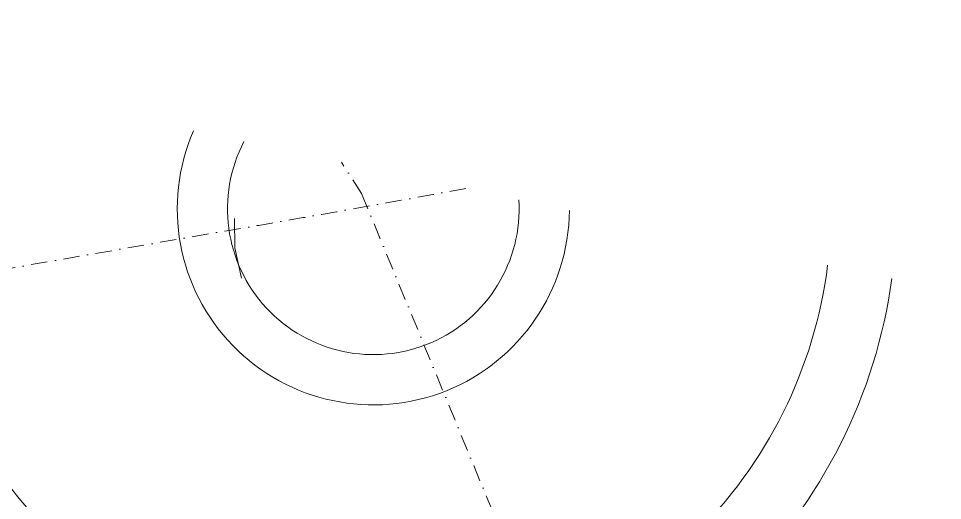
# Model space of a CAD drawing. Header units: millimetres. Extents: x -55734 to 162275, y -23881 to 125548.
# Drawn here: x 56286 to 162275, y 70234 to 125548 of the extents above; entities that cross this region are included whole.
import ezdxf
from ezdxf.xclip import XClip

# ---------------------------------------------------------------- set-up
doc = ezdxf.new("R2010")
doc.units = ezdxf.units.MM
doc.header["$XCLIPFRAME"] = 0
doc.linetypes.add('DASHDOT', pattern=[1, 0.5, -0.25, 0, -0.25])
doc.linetypes.add('DASHDOT2', pattern=[0.5, 0.25, -0.125, 0, -0.125])
doc.layers.add('20180221 BF$0$54', color=7, linetype='Continuous')
for name, color, linetype, lineweight in [('CHU', 181, 'Continuous', 5), ('HATCH-1', 8, 'Continuous', 5), ('NET THAY 2', 55, 'Continuous', 5), ('NET-CAT', 3, 'Continuous', 15), ('NET-THAY', 2, 'Continuous', 9), ('TIM', 4, 'DASHDOT', 5)]:
    doc.layers.add(name, color=color, linetype=linetype, lineweight=lineweight)

# ---------------------------------------------------------------- blocks, each defined once
blk = doc.blocks.new('A$C64F00842')
blk.add_lwpolyline([(0, 3350), (-350, 0), (0, -3515)])
blk = doc.blocks.new('*U149')
at = {"layer": 'HATCH-1', "rotation": 180}
blk.add_blockref('A$C64F00842', (0, 0), dxfattribs=at)
blk = doc.blocks.new('*U150')
at = {"layer": 'CHU', "color": 0, "linetype": 'ByBlock', "lineweight": -2, "transparency": 16777216, "rotation": 186.8306492592334}
for p in [(90969, 48705, 0), (92675, 48909), (87557, 48296, 0), (89263, 48500, 0)]:
    blk.add_blockref('*U149', p, dxfattribs=at)
blk = doc.blocks.new('A$C1F0A2BF7')
at = {"layer": '20180221 BF$0$54'}
blk.add_lwpolyline([(220896.7, 154644), (210020.4, -13578.8), (0, 0), (10876.4, 168222.8)], close=True, dxfattribs=at)
blk.add_lwpolyline([(220896.7, 154644), (210020.4, -13578.8), (0, 0), (10876.4, 168222.8)], close=True, dxfattribs=at)
at = {"layer": 'CHU'}
blk.add_blockref('*U150', (49629.4, 84453.4, 0), dxfattribs=at)
blk = doc.blocks.new('A$C73191BE0')
at = {"ltscale": 0.5, "elevation": 0}
for points in [[(-111251.6, -40603.8), (-101428.3, -37729.4), (-77631.6, -29036.5), (-63572, -22149.7, 0.30199134), (-52403.3, -3033, -0.25685091), (-30624.8, 42631.2, 0.30432898), (-22837.8, 63508.9), (-36453.2, 120668.2)], [(-107060.4, -55006.4), (-96743.6, -51987.6), (-71742.7, -42854.8), (-57395.8, -35827.2, -0.30666147), (-35190, -38948.3, 0.17038722), (-3074.3, -52421.3, 0.17038722)]]:
    blk.add_lwpolyline(points, format="xyb", dxfattribs=at)
at = {"ltscale": 0.5}
blk.add_arc((0, 0), 16725.7, 66.18214, 277.302352, dxfattribs=at)
at = {"layer": 'NET-THAY', "ltscale": 0.5, "elevation": 0}
blk.add_lwpolyline([(-104954.1, -62204.6), (-94401.3, -59116.7), (-68798.2, -49763.9), (-54096.6, -42562.6, -0.30666147), (-40218, -44513.3, 0.16767148), (-4154.9, -59866.7, 0.16767148)], format="xyb", dxfattribs=at)
at = {"layer": 'NET-THAY', "ltscale": 0.5}
blk.add_arc((0, 0), 22491, 70.235253, 273.24924, dxfattribs=at)
at = {"layer": 'TIM', "linetype": 'DASHDOT2', "ltscale": 7500}
for q in [(5114.6, 4002.7, 0), (-75042.3, -36119.4, 0)]:
    blk.add_line((1656.5, 1450.1, 0), q, dxfattribs=at)
at = {"layer": 'TIM', "linetype": 'DASHDOT2', "ltscale": 7500, "elevation": 0, "flags": 128}
blk.add_lwpolyline([(3016.1, -10456.6, -0.00355337), (-3530.9, 16348.8), (-29038.3, 122434.4)], format="xyb", dxfattribs=at)

msp = doc.modelspace()

# ---------------------------------------------------------------- block references
at = {"layer": 'NET THAY 2'}
ref = msp.add_blockref('A$C1F0A2BF7', (-55733.8, -33492.4, 0), dxfattribs=at)
XClip(ref).set_block_clipping_path([(-27462.6186291156, 51738.6749988016), (137958.5174097056, 152520.3806320981)])
at = {"layer": 'NET-CAT', "rotation": 86.30059057706528}
msp.add_blockref('A$C73191BE0', (96985.1, 103700.7, 0), dxfattribs=at)

doc.saveas('drawing.dxf')
